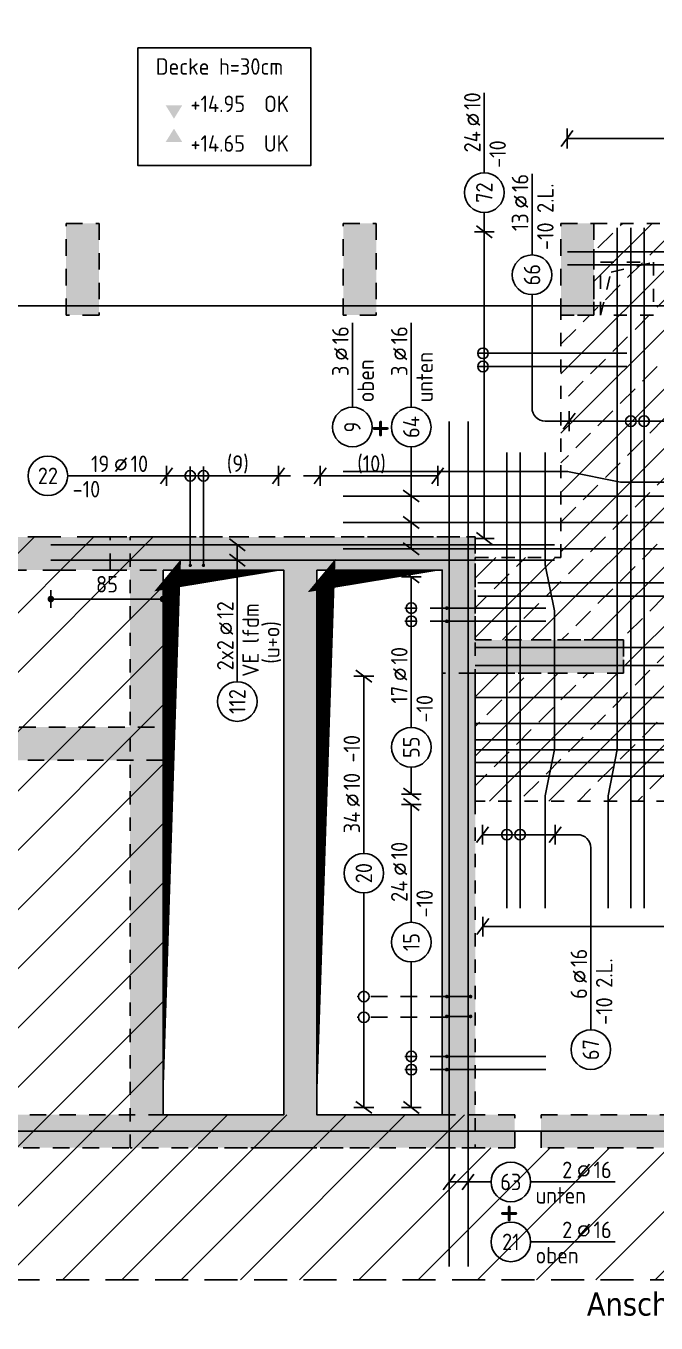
# Model space of a CAD drawing. Extents: x -177 to 93, y -12 to 49.
# Drawn here: x 16.83 to 21.6, y 22 to 31.82 of the extents above; entities that cross this region are included whole.
import ezdxf
from ezdxf.enums import TextEntityAlignment as Align

# ---------------------------------------------------------------- set-up
doc = ezdxf.new("R2010")
doc.units = 0
doc.header["$LTSCALE"] = 0.5
for name, pattern in [('AUSGEZOGEN', [1000.01, 1000, 0.01]), ('DASHED', [0.75, 0.5, -0.25]), ('DOT', [0.175, 0.05, -0.125]), ('HIDDEN2', [0.187, 0.125, -0.062]), ('PUNKT', [0.175, 0.05, -0.125]), ('STRICHLINIE', [0.75, 0.5, -0.25]), ('VERDECKT', [0.375, 0.25, -0.125])]:
    doc.linetypes.add(name, pattern=pattern)
for name, color, linetype in [('ACHSEN', 7, 'Continuous'), ('BETON', 7, 'Continuous'), ('DD', 7, 'Continuous'), ('DG', 7, 'Continuous'), ('grau_dunkel', 7, 'Continuous'), ('grau_hell', 7, 'Continuous'), ('grau_mittel', 7, 'Continuous'), ('HILFE', 7, 'Continuous'), ('koten', 7, 'Continuous'), ('MASSE', 7, 'Continuous'), ('OBJEKT', 7, 'Continuous'), ('RND', 7, 'Continuous'), ('SCHRAFF', 7, 'Continuous'), ('TEXT', 7, 'Continuous'), ('VERDECKT', 7, 'Continuous'), ('VERDECKT2', 7, 'Continuous')]:
    doc.layers.add(name, color=color, linetype=linetype)
doc.layers.add('NOPLOT', color=7, linetype='Continuous', plot=False)
doc.styles.add('helv', font='tahoma.ttf')
doc.styles.add('txt', font='isocp.shx')
doc.dimstyles.new('DOT_I', dxfattribs={"dimscale": 0.5, "dimtxt": 0.25, "dimasz": 0.25, "dimexe": 0.1, "dimexo": 0.3, "dimgap": 0.1, "dimtad": 1, "dimdec": 3, "dimzin": 3, "dimtxsty": 'txt', "dimblk": 'DOT', "dimblk1": 'DOT', "dimblk2": 'DOT', "dimsah": 1, "dimcen": 0.1, "dimse1": 1, "dimse2": 1, "dimazin": 0, "dimtfac": 1, "dimtdec": 4, "dimtix": 1, "dimtmove": 2, "dimatfit": 3, "dimfxl": 0, "dimtvp": 1, "dimtolj": 1, "dimtzin": 0, "dimarcsym": 0})

# ---------------------------------------------------------------- blocks, each defined once
blk = doc.blocks.new('okrd_o')
at = {"layer": 'koten', "color": 7, "linetype": 'Continuous'}
blk.add_solid([(-0.125, 0.202), (0.125, 0.202), (0, 0)], dxfattribs=at)
at = {"layer": 'koten', "style": 'txt'}
blk.add_attdef('OKRD', (0.25, 0.1), '', height=0.25, dxfattribs=at)
blk = doc.blocks.new('okrd_u')
at = {"layer": 'koten', "color": 7, "linetype": 'Continuous'}
blk.add_solid([(-0.125, -0.202), (0.125, -0.202), (0, 0)], dxfattribs=at)
at = {"layer": 'koten', "style": 'txt'}
blk.add_attdef('OKRD', (0.25, -0.35), '', height=0.25, dxfattribs=at)
blk = doc.blocks.new('RND_LEI')
at = {"layer": 'RND', "color": 7, "linetype": 'Continuous'}
blk.add_line((1.022, 0.066), (1.19, 0.27), dxfattribs=at)
for centre, radius in [((0, 0), 0.3), ((1.106, 0.168), 0.075)]:
    blk.add_circle(centre, radius, dxfattribs=at)
at = {"layer": 'RND', "color": 7, "linetype": 'Continuous', "style": 'txt'}
blk.add_attdef('ANZ', text='', height=0.25, dxfattribs=at).set_placement((0.931, 0.057), align=Align.RIGHT)
for tag, p in [('DUM', (1.253, 0.057)), ('ABSTD', (1.674, 0.057)), ('POSTXT', (0.374, -0.327))]:
    blk.add_attdef(tag, p, '', height=0.25, dxfattribs=at)
blk.add_attdef('POSL', text='', height=0.25, dxfattribs=at).set_placement((0, 0), align=Align.MIDDLE)
blk = doc.blocks.new('lei_gre')
at = {"layer": 'RND', "color": 7, "linetype": 'Continuous'}
for p, q in [((-0.09, -0.12), (0.09, 0.12)), ((0, 0.15), (0, -0.15))]:
    blk.add_line(p, q, dxfattribs=at)
blk = doc.blocks.new('DOT')
at = {"layer": 'MASSE', "color": 7, "linetype": 'Continuous'}
for p, q in [((0, 0), (-1, 0)), ((0, 0.54), (0, -0.54))]:
    blk.add_line(p, q, dxfattribs=at)
at = {"layer": 'MASSE', "color": 7, "linetype": 'Continuous', "const_width": 0.2}
blk.add_lwpolyline([(-0.1, 0, 1), (0.1, 0, 1)], format="xyb", close=True, dxfattribs=at)
blk = doc.blocks.new('*D63')
at = {"layer": 'Defpoints', "color": 0, "linetype": 'AUSGEZOGEN', "transparency": 16777216}
for p in [(17.0145, 27.4812), (17.0145, 27.4812), (17.8645, 27.4812)]:
    blk.add_point(p, dxfattribs=at)
at = {"layer": 'MASSE', "color": 0, "linetype": 'AUSGEZOGEN', "lineweight": -2, "transparency": 16777216}
blk.add_line((17.7395, 27.4812), (17.1395, 27.4812), dxfattribs=at)
at = {"layer": 'MASSE', "color": 0, "linetype": 'AUSGEZOGEN', "lineweight": -2, "transparency": 16777216, "xscale": 0.125, "yscale": 0.125, "zscale": 0.125, "rotation": 180}
blk.add_blockref('DOT', (17.0145, 27.4812), dxfattribs=at)
at = {"layer": 'MASSE', "color": 0, "linetype": 'AUSGEZOGEN', "lineweight": -2, "transparency": 16777216, "xscale": 0.125, "yscale": 0.125, "zscale": 0.125}
blk.add_blockref('DOT', (17.8645, 27.4812), dxfattribs=at)
at = {"layer": 'MASSE', "color": 0, "linetype": 'AUSGEZOGEN', "transparency": 16777216, "insert": (17.4395, 27.5937), "char_height": 0.125, "attachment_point": 5, "style": 'txt'}
blk.add_mtext('\\A1;85', dxfattribs=at)

msp = doc.modelspace()

# ---------------------------------------------------------------- hatches: boundary and pattern name
at = {"layer": 'DG', "linetype": 'AUSGEZOGEN'}
h = msp.add_hatch(dxfattribs=at)
h.set_pattern_fill('DOTS', scale=0.8, double=1)
h.set_pattern_definition([(0, (-74.13047, 77.732794), (0.025, 0.05), [0, -0.05])])
h.paths.add_polyline_path([(17.6145, 27.9513), (17.6145, 23.3263), (20.2295, 23.3263), (20.2295, 27.9513)])
h.paths.add_polyline_path([(18.7795, 27.7013), (17.8645, 27.7013), (17.8645, 23.5763), (18.7795, 23.5763)], flags=16)
h.paths.add_polyline_path([(19.9795, 27.7013), (19.0295, 27.7013), (19.0295, 23.5763), (19.9795, 23.5763)], flags=16)
at = {"layer": 'grau_hell', "linetype": 'AUSGEZOGEN'}
h = msp.add_hatch(dxfattribs=at)
h.set_pattern_fill('ANSI31', color=9, scale=0.1, style=0, double=1)
h.set_pattern_definition([(45, (-9e-14, 40.2461), (-0.2245064, 0.2245064), [])])
h.paths.add_polyline_path([(31.3545, 23.3263), (20.2295, 23.3263), (20.2295, 23.5763), (17.8645, 23.5763), (17.8645, 27.9513), (10.9295, 27.9513), (10.9295, 29.5763), (9.4645, 29.5763), (9.4645, 29.5763), (8.5795, 29.5763), (8.5795, 29.5763), (8.1795, 29.5763), (8.1795, 31.3613), (6.7295, 31.3613), (6.7295, 31.1563), (4.5295, 31.1563), (4.5295, 30.7513), (4.4795, 30.7513), (4.4795, 26.0213), (4.0245, 26.0213), (4.0245, 23.3713), (4.4795, 23.3713), (4.4795, 22.3263), (43.4545, 22.3263), (43.4545, 37.8263), (37.1794, 37.8263), (37.1795, 25.8013), (36.9295, 25.8012), (36.9294, 23.5763), (34.2295, 23.5763), (34.2295, 23.3263)])
at = {"layer": 'grau_mittel'}
h = msp.add_hatch(color=61, dxfattribs=at)
h.paths.add_polyline_path([(43.4545, 37.8263), (36.9295, 37.8263), (36.9295, 29.5763), (37.9945, 29.5763), (37.9945, 29.8263), (37.1795, 29.8263), (37.1795, 37.5263), (39.4295, 37.5263), (39.4295, 29.8263), (39.2795, 29.8263), (39.2795, 29.5763), (39.6795, 29.5763), (39.6795, 37.5263), (43.1545, 37.5263), (43.1545, 32.5113), (43.4545, 32.5113)])
h.paths.add_polyline_path([(43.4545, 32.5113), (43.1545, 32.5113), (43.1545, 30.6413), (43.4545, 30.6413)], flags=17)
h.paths.add_polyline_path([(43.4545, 30.6413), (43.1545, 30.6413), (43.1545, 29.5763), (43.4545, 29.5763)])
h.paths.add_polyline_path([(43.1545, 29.5763), (43.1545, 29.8263), (39.6795, 29.8263), (39.6795, 29.5763)])
h.paths.add_polyline_path([(39.2795, 29.5763), (39.2795, 29.8263), (38.3945, 29.8263), (38.3945, 29.5763)], flags=17)
h.paths.add_polyline_path([(38.3945, 29.8263), (38.1945, 29.8263), (38.1945, 29.5763), (38.3945, 29.5763)], flags=17)
h.paths.add_polyline_path([(43.4545, 29.5763), (43.1545, 29.5763), (43.1545, 23.6013), (43.4545, 23.6013)])
h.paths.add_polyline_path([(43.1545, 23.3013), (43.4545, 23.3013), (43.4545, 23.6013), (43.1545, 23.6013)])
h.paths.add_polyline_path([(4.7545, 25.7212), (4.6895, 25.7212), (4.4045, 25.7212), (4.4045, 23.6712), (4.6895, 23.6712), (4.7545, 23.6712)])
h.paths.add_polyline_path([(4.6895, 37.5263), (8.1795, 37.5263), (8.1795, 29.5763), (8.5795, 29.5763), (8.5795, 29.8263), (8.4295, 29.8263), (8.4295, 37.5263), (10.6795, 37.5263), (10.6795, 29.8263), (9.9145, 29.8263), (9.9145, 29.5763), (10.9295, 29.5763), (10.9295, 37.8263), (4.5295, 37.8263), (4.5295, 30.7513), (4.4795, 30.7513), (4.4795, 26.0212), (4.0245, 26.0212), (4.0245, 25.7212), (4.6895, 25.7212)])
h.paths.add_polyline_path([(4.7545, 29.8263), (4.7545, 29.5763), (8.1795, 29.5763), (8.1795, 29.8263)], flags=17)
h.paths.add_polyline_path([(8.5795, 29.8263), (8.5795, 29.5763), (9.4645, 29.5763), (9.4645, 29.8263)], flags=17)
h.paths.add_polyline_path([(9.4645, 29.8263), (9.4645, 29.5763), (9.7145, 29.5763), (9.7145, 29.8263)], flags=17)
h.paths.add_polyline_path([(10.9295, 29.5763), (10.6795, 29.5763), (10.6795, 27.9513), (10.9295, 27.9513)], flags=17)
h.paths.add_polyline_path([(8.1795, 27.9513), (8.1795, 23.3263), (8.5795, 23.3263), (8.5795, 23.5763), (8.4295, 23.5763), (8.4295, 27.7013), (14.5145, 27.7013), (14.5145, 27.3463), (14.7645, 27.3463), (14.7645, 27.7013), (15.8245, 27.7013), (15.8245, 27.9513)])
h.paths.add_polyline_path([(9.5895, 23.3263), (9.5895, 23.5763), (8.5795, 23.5763), (8.5795, 23.3263)], flags=17)
h.paths.add_polyline_path([(9.5895, 23.3263), (9.7895, 23.3263), (9.7895, 23.5763), (9.5895, 23.5763)])
h.paths.add_polyline_path([(9.9895, 23.5763), (9.9895, 23.3263), (12.9045, 23.3263), (12.9045, 23.5763)], flags=16)
h.paths.add_polyline_path([(13.1045, 23.5763), (13.1045, 23.3263), (13.3545, 23.3263), (13.3545, 23.5763)], flags=16)
h.paths.add_polyline_path([(13.3545, 23.5763), (13.3545, 23.3263), (14.3645, 23.3263), (14.3645, 23.5763)], flags=16)
h.paths.add_polyline_path([(14.5145, 23.5763), (14.3645, 23.5763), (14.3645, 23.3263), (14.9145, 23.3263), (14.9145, 23.5763), (14.7645, 23.5763), (14.7645, 26.2613), (16.1245, 26.2613), (16.1245, 26.5113), (14.7645, 26.5113), (14.7645, 27.1963), (14.5145, 27.1963)])
h.paths.add_polyline_path([(14.9145, 23.5763), (14.9145, 23.3263), (15.9245, 23.3263), (15.9245, 23.5763)], flags=16)
h.paths.add_polyline_path([(15.9245, 23.3263), (16.1745, 23.3263), (16.1745, 23.5763), (15.9245, 23.5763)])
h.paths.add_polyline_path([(16.5795, 27.7013), (16.5795, 27.9513), (16.2245, 27.9513), (16.2245, 27.7013)])
h.paths.add_polyline_path([(17.4645, 27.7013), (17.4645, 27.9513), (16.5795, 27.9513), (16.5795, 27.7013)])
h.paths.add_polyline_path([(18.7795, 27.7013), (18.7795, 23.5763), (16.3745, 23.5763), (16.3745, 23.3263), (20.5295, 23.3263), (20.5295, 23.5763), (19.0295, 23.5763), (19.0295, 27.7013), (19.9795, 27.7013), (19.9795, 26.9213), (21.3545, 26.9213), (21.3545, 27.1713), (20.2295, 27.1713), (20.2295, 27.9513), (17.4645, 27.9513), (17.4645, 27.7013)])
h.paths.add_polyline_path([(16.3245, 26.5113), (16.3245, 26.2613), (17.8645, 26.2613), (17.8645, 26.5113)])
h.paths.add_polyline_path([(20.7295, 23.5763), (20.7295, 23.3263), (29.9045, 23.3263), (29.9045, 23.5763)])
h.paths.add_polyline_path([(25.1045, 26.9213), (25.1045, 27.1713), (22.7545, 27.1713), (22.7545, 26.9213)])
h.paths.add_polyline_path([(28.6545, 26.9213), (28.6545, 27.1713), (26.5045, 27.1713), (26.5045, 26.9213)])
h.paths.add_polyline_path([(30.0545, 27.1713), (30.0545, 26.9213), (31.3545, 26.9213), (31.3545, 27.7013), (32.7345, 27.7013), (32.7345, 27.9513), (31.1045, 27.9513), (31.1045, 27.1713)])
h.paths.add_polyline_path([(31.3545, 25.3513), (31.1045, 25.3513), (31.1045, 23.5763), (30.1045, 23.5763), (30.1045, 23.3263), (31.5045, 23.3263), (31.5045, 23.5763), (31.3545, 23.5763)])
h.paths.add_polyline_path([(32.3895, 23.3263), (32.3895, 23.5763), (31.5045, 23.5763), (31.5045, 23.3263)])
h.paths.add_polyline_path([(32.3895, 23.5763), (32.3895, 23.3263), (33.0945, 23.3263), (33.0945, 23.5763)], flags=17)
h.paths.add_polyline_path([(33.6945, 23.5763), (33.6945, 23.3263), (37.1795, 23.3263), (37.1795, 24.0363), (36.9295, 24.0363), (36.9295, 23.5763), (34.2295, 23.5763), (34.2295, 25.5513), (36.9295, 25.5513), (36.9295, 25.0863), (37.1795, 25.0863), (37.1795, 25.3363), (37.0995, 25.3363), (37.0995, 25.4863), (37.1795, 25.4863), (37.1795, 25.951), (36.9295, 25.951), (36.9295, 25.8013), (32.3895, 25.8013), (32.3895, 25.5513), (33.9795, 25.5513), (33.9795, 23.5763)])
h.paths.add_polyline_path([(36.9295, 25.0863), (36.9295, 24.0363), (37.1795, 24.0363), (37.1795, 25.0863)], flags=17)
h.paths.add_polyline_path([(36.9295, 25.951), (37.1795, 25.951), (37.1795, 26.836), (36.9295, 26.836)])
h.paths.add_polyline_path([(37.1795, 27.1013), (36.9295, 27.1013), (36.9295, 26.836), (37.1795, 26.836)])
h.paths.add_polyline_path([(36.6295, 27.9513), (36.6295, 27.7013), (37.1795, 27.7013), (37.1795, 27.9513)])
h.paths.add_polyline_path([(36.0294, 27.7013), (36.0294, 27.9513), (33.3345, 27.9513), (33.3345, 27.7013)])
h.paths.add_polyline_path([(32.3895, 25.5513), (32.3895, 25.8013), (31.5045, 25.8013), (31.5045, 25.5513)])
h.paths.add_polyline_path([(31.5045, 25.5513), (31.5045, 25.8013), (31.3545, 25.8013), (31.3545, 26.7213), (31.1045, 26.7213), (31.1045, 25.5513)])
h.paths.add_polyline_path([(37.1795, 29.5763), (36.9295, 29.5763), (36.9295, 28.5013), (37.1795, 28.5013)])
h.paths.add_polyline_path([(34.2295, 29.6313), (34.4795, 29.6313), (34.4795, 30.3263), (34.2295, 30.3263)])
h.paths.add_polyline_path([(32.3795, 30.3263), (32.1295, 30.3263), (32.1295, 29.6313), (32.3795, 29.6313)])
h.paths.add_polyline_path([(30.4795, 30.2263), (30.4795, 29.6313), (30.7295, 29.6313), (30.7295, 30.4763), (29.7045, 30.4763), (29.7045, 32.1213), (29.4045, 32.1213), (29.4045, 30.4763), (28.3795, 30.4763), (28.3795, 29.6313), (28.6295, 29.6313), (28.6295, 30.2263)])
h.paths.add_polyline_path([(29.4045, 32.3213), (29.7045, 32.3213), (29.7045, 35.4713), (29.4045, 35.4713)])
h.paths.add_polyline_path([(29.7045, 36.3663), (29.4045, 36.3663), (29.4045, 35.6713), (29.7045, 35.6713)])
h.paths.add_polyline_path([(29.7045, 36.3663), (29.7045, 36.3763), (29.4045, 36.3763), (29.4045, 36.3663)])
h.paths.add_polyline_path([(29.7045, 37.1763), (29.7045, 37.3763), (29.4045, 37.3763), (29.4045, 37.1763)])
h.paths.add_polyline_path([(29.4045, 37.3763), (29.7045, 37.3763), (29.7045, 37.8263), (29.4045, 37.8263)])
h.paths.add_polyline_path([(29.7045, 37.8263), (29.7045, 37.5263), (36.9295, 37.5263), (36.9295, 37.8263)])
h.paths.add_polyline_path([(22.2045, 37.8263), (22.2045, 37.5263), (29.4045, 37.5263), (29.4045, 37.8263)])
h.paths.add_polyline_path([(21.9045, 37.8263), (21.9045, 37.5263), (22.2045, 37.5263), (22.2045, 37.8263)])
h.paths.add_polyline_path([(14.7045, 37.8263), (14.7045, 37.5263), (21.9045, 37.5263), (21.9045, 37.8263)])
h.paths.add_polyline_path([(14.7045, 37.8263), (14.4045, 37.8263), (14.4045, 37.5263), (14.7045, 37.5263)])
h.paths.add_polyline_path([(10.9295, 37.8263), (10.9295, 37.5263), (14.4045, 37.5263), (14.4045, 37.8263)])
h.paths.add_polyline_path([(13.6295, 30.3263), (13.3795, 30.3263), (13.3795, 29.6313), (13.6295, 29.6313)])
h.paths.add_polyline_path([(15.7295, 30.3263), (15.4795, 30.3263), (15.4795, 29.6313), (15.7295, 29.6313)])
h.paths.add_polyline_path([(17.3795, 30.3263), (17.1295, 30.3263), (17.1295, 29.6313), (17.3795, 29.6313)])
h.paths.add_polyline_path([(19.4795, 30.3263), (19.2295, 30.3263), (19.2295, 29.6313), (19.4795, 29.6313)])
h.paths.add_polyline_path([(20.8795, 29.6313), (21.1295, 29.6313), (21.1295, 30.3263), (20.8795, 30.3263)])
h.paths.add_polyline_path([(22.9795, 29.6313), (23.2295, 29.6313), (23.2295, 30.3263), (22.9795, 30.3263)])
h.paths.add_polyline_path([(24.8795, 30.3263), (24.6295, 30.3263), (24.6295, 29.6313), (24.8795, 29.6313)])
h.paths.add_polyline_path([(26.7295, 29.6313), (26.9795, 29.6313), (26.9795, 30.3263), (26.7295, 30.3263)])
h.paths.add_polyline_path([(43.1545, 22.3263), (43.4545, 22.3263), (43.4545, 23.3013), (43.1545, 23.3013)])
h.paths.add_polyline_path([(4.4795, 22.3263), (4.6895, 22.3263), (4.6895, 23.6712), (4.0245, 23.6712), (4.0245, 23.3712), (4.4795, 23.3712)])
at = {"layer": 'SCHRAFF', "linetype": 'DOT', "transparency": 33554687}
h = msp.add_hatch(dxfattribs=at)
h.set_pattern_fill('ANSI33', color=21, scale=0.05, double=1)
h.set_pattern_definition([(45, (0, -37.49195), (-0.2245064, 0.2245064), []), (45, (0.2245, -37.49195), (-0.2245064, 0.2245064), [0.15875, -0.079375])])
h.paths.add_polyline_path([(25.1045, 27.1713), (25.1045, 26.9213), (22.7545, 26.9213), (22.7545, 27.1713)], flags=16)
h.paths.add_polyline_path([(26.5045, 27.1713), (28.6545, 27.1713), (28.6545, 26.9213), (26.5045, 26.9213)], flags=16)
h.paths.add_polyline_path([(22.1945, 29.0213), (22.1945, 29.4713), (22.9945, 29.4713), (22.9945, 29.0213)])
h.paths.add_polyline_path([(25.9445, 29.0213), (25.9445, 29.4713), (26.7445, 29.4713), (26.7445, 29.0213)])
h.paths.add_polyline_path([(29.6895, 29.0213), (29.6895, 29.4713), (30.4895, 29.4713), (30.4895, 29.0213)])
h.paths.add_polyline_path([(32.3795, 29.4713), (33.1795, 29.4713), (33.1795, 29.0213), (32.3795, 29.0213)])
h.paths.add_polyline_path([(33.4445, 29.0213), (33.4445, 29.4713), (34.2445, 29.4713), (34.2445, 29.0213)])
h.paths.add_polyline_path([(23.0295, 27.1963), (23.0295, 27.7963), (24.8095, 27.7963), (24.8095, 27.1963)])
h.paths.add_polyline_path([(24.8795, 29.0213), (24.8795, 29.4713), (25.6795, 29.4713), (25.6795, 29.0213)])
h.paths.add_polyline_path([(27.1295, 27.1963), (27.1295, 27.7963), (28.0295, 27.7963), (28.0295, 27.1963)])
h.paths.add_polyline_path([(28.6295, 29.0213), (28.6295, 29.4713), (29.4295, 29.4713), (29.4295, 29.0213)])
h.paths.add_polyline_path([(30.5795, 27.1963), (30.5795, 27.6963), (31.0795, 27.6963), (31.0795, 27.1963)])
h.paths.add_polyline_path([(36.1295, 29.4713), (36.9295, 29.4713), (36.9295, 30.3263), (34.4795, 30.3263), (34.4795, 29.6313), (34.2295, 29.6313), (34.2295, 30.3263), (32.3795, 30.3263), (32.3795, 29.6313), (32.1295, 29.6313), (32.1295, 30.3263), (30.7295, 30.3263), (30.7295, 29.6313), (30.4795, 29.6313), (30.4795, 30.2263), (28.6295, 30.2263), (28.6295, 29.6313), (28.3795, 29.6313), (28.3795, 30.3263), (26.9795, 30.3263), (26.9795, 29.6313), (26.7295, 29.6313), (26.7295, 30.3263), (24.8795, 30.3263), (24.8795, 29.6313), (24.6295, 29.6313), (24.6295, 30.3263), (23.2295, 30.3263), (23.2295, 29.6313), (22.9795, 29.6313), (22.9795, 30.3263), (21.1295, 30.3263), (21.1295, 29.6313), (20.8795, 29.6313), (20.8795, 27.7963), (20.2295, 27.7963), (20.2295, 27.1713), (21.3545, 27.1713), (21.3545, 26.9213), (20.2295, 26.9213), (20.2295, 25.9513), (31.1045, 25.9513), (31.1045, 26.9213), (30.0545, 26.9213), (30.0545, 27.1713), (31.1045, 27.1713), (31.1045, 27.9513), (36.9295, 27.9513), (36.9295, 29.0213), (36.1295, 29.0213)])

# ---------------------------------------------------------------- linework, layer by layer
at = {"layer": 'ACHSEN', "color": 140, "linetype": 'AUSGEZOGEN'}
for p, q in [((43.4545, 29.7013), (2.2545, 29.7013)), ((43.4545, 23.4513), (2.2545, 23.4513))]:
    msp.add_line(p, q, dxfattribs=at)
at = {"layer": 'BETON', "color": 6, "linetype": 'AUSGEZOGEN'}
for points in [[(17.8645, 27.7013), (18.7795, 27.7013), (18.7795, 23.5763), (17.8645, 23.5763)], [(19.0295, 27.7013), (19.9795, 27.7013), (19.9795, 23.5763), (19.0295, 23.5763)]]:
    msp.add_lwpolyline(points, close=True, dxfattribs=at)
at = {"layer": 'DD', "color": 7, "linetype": 'HIDDEN2'}
for p, q in [((21.2596, 29.9578), (21.5795, 30.0313)), ((21.1795, 29.6313), (21.2596, 29.9578))]:
    msp.add_line(p, q, dxfattribs=at)
msp.add_lwpolyline([(21.1795, 30.0313), (21.5795, 30.0313), (21.5795, 29.6313), (21.1795, 29.6313)], close=True, dxfattribs=at)
at = {"layer": 'DG', "color": 7, "linetype": 'PUNKT', "lineweight": -2}
for p, q in [((17.6145, 27.9513), (20.2295, 27.9513)), ((17.6145, 23.3263), (17.6145, 27.9513)), ((18.7795, 27.9513), (19.0295, 27.9513)), ((20.2295, 27.9513), (20.2295, 23.3263)), ((17.8645, 27.7013), (18.7795, 27.7013)), ((17.8645, 23.5763), (17.8645, 27.7013)), ((18.7795, 27.7013), (18.7795, 23.5763)), ((19.0295, 27.7013), (19.9795, 27.7013)), ((19.0295, 23.5763), (19.0295, 27.7013)), ((19.9795, 27.7013), (19.9795, 23.5763)), ((18.7795, 23.5763), (17.8645, 23.5763)), ((19.9795, 23.5763), (19.0295, 23.5763)), ((20.2295, 23.3263), (17.6145, 23.3263)), ((19.0295, 23.3263), (18.7795, 23.3263))]:
    msp.add_line(p, q, dxfattribs=at)
at = {"layer": 'grau_dunkel', "color": 21}
for points in [[(17.8645, 23.5763, 0, 0.1335, 0), (17.9312, 27.7002, 0, 0, 0), (17.8705, 27.6269, 0.1492, 0, 0), (18.7795, 27.7013, 0, 0, 0)], [(19.0295, 23.5763, 0, 0.1388, 0), (19.0989, 27.7001, 0, 0, 0), (19.0358, 27.6241, 0.1549, 0, 0), (19.9795, 27.7013, 0, 0, 0)]]:
    msp.add_lwpolyline(points, format="xyseb", dxfattribs=at)
at = {"layer": 'HILFE', "color": 102, "linetype": 'DASHED'}
msp.add_line((43.5545, 22.3263), (2.7545, 22.3263), dxfattribs=at)
at = {"layer": 'HILFE', "color": 21, "linetype": 'DOT'}
for points in [[(21.3545, 27.1713), (20.2295, 27.1713), (20.2295, 27.7963), (20.8795, 27.7963), (20.8795, 29.6313), (21.1295, 29.6313), (21.1295, 30.3263), (22.9795, 30.3263), (22.9795, 29.6313), (23.2295, 29.6313), (23.2295, 30.3263), (24.6295, 30.3263), (24.6295, 29.6313), (24.8795, 29.6313), (24.8795, 30.3263), (26.7295, 30.3263), (26.7295, 29.6313), (26.9795, 29.6313), (26.9795, 30.3263), (28.3795, 30.3263)], [(31.1045, 25.9513), (20.2295, 25.9513), (20.2295, 26.9213), (21.3545, 26.9213), (21.3545, 27.1713)]]:
    msp.add_lwpolyline(points, dxfattribs=at)
at = {"layer": 'NOPLOT', "color": 191, "linetype": 'Continuous'}
for points in [[(21.2364, 25.1413), (21.2364, 25.9913), (21.3064, 26.3413), (21.3064, 30.2913)], [(20.7609, 25.1413), (20.7609, 25.9913), (20.8309, 26.3413), (20.8309, 27.3913), (20.7609, 27.7413), (20.7609, 28.5913)], [(32.2295, 28.3676), (21.3295, 28.3676), (20.9295, 28.4476), (19.2295, 28.4476)], [(20.2295, 26.4152), (30.9795, 26.4152), (31.3295, 26.4852), (32.2295, 26.4852)]]:
    msp.add_lwpolyline(points, dxfattribs=at)
at = {"layer": 'OBJEKT', "color": 1, "linetype": 'AUSGEZOGEN'}
msp.add_lwpolyline([(17.6731, 31.6548), (18.9849, 31.6548), (18.9849, 30.7657), (17.6731, 30.7657)], close=True, dxfattribs=at)
at = {"layer": 'RND', "color": 7, "linetype": 'AUSGEZOGEN'}
for p, q in [((20.2989, 30.709), (20.2989, 31.3139)), ((20.9257, 30.969), (23.257, 30.969)), ((20.6603, 30.0871), (20.6603, 30.7009)), ((20.2989, 30.2616), (20.2989, 30.409)), ((20.2989, 27.9402), (20.2989, 30.2616)), ((20.6603, 29.7871), (20.6603, 28.9286)), ((19.2991, 28.9338), (19.2991, 29.5738)), ((19.7451, 28.9338), (19.7451, 29.5738)), ((20.941, 28.8286), (20.7603, 28.8286)), ((22.1359, 28.8286), (20.941, 28.8286)), ((17.8909, 28.4145), (17.1421, 28.4145)), ((17.1421, 28.4145), (17.7892, 28.4145)), ((18.7394, 28.4145), (17.8909, 28.4145)), ((19.9456, 28.4145), (19.055, 28.4145)), ((19.7457, 26.5089), (19.7457, 27.6485)), ((18.427, 26.8552), (18.427, 27.5152)), ((19.3858, 26.8978), (19.3858, 25.5557)), ((19.7457, 26.0049), (19.7457, 26.2089)), ((19.7457, 25.9251), (19.7457, 25.0334)), ((20.2854, 25.6971), (20.8359, 25.6971)), ((20.8359, 25.6971), (21.006, 25.6971)), ((21.106, 24.2193), (21.106, 25.5971)), ((19.3858, 25.2557), (19.3858, 23.6323)), ((20.2872, 25.0011), (22.9482, 25.0011)), ((19.7457, 24.7334), (19.7457, 23.6315)), ((20.6498, 23.0674), (21.2898, 23.0674)), ((20.6498, 22.6133), (21.2898, 22.6133))]:
    msp.add_line(p, q, dxfattribs=at)
at = {"layer": 'RND', "color": 102, "linetype": 'VERDECKT'}
for p, q in [((20.3795, 29.3422), (20.2387, 29.3422)), ((20.3795, 29.2422), (20.2387, 29.2422)), ((20.0145, 27.4128), (19.6957, 27.4128)), ((20.0145, 27.3128), (19.6957, 27.3128)), ((20.0146, 24.471), (19.3358, 24.471)), ((20.0146, 24.314), (19.3358, 24.314)), ((20.0145, 24.0179), (19.6957, 24.0179)), ((20.0145, 23.9179), (19.6957, 23.9179))]:
    msp.add_line(p, q, dxfattribs=at)
at = {"layer": 'RND', "color": 102, "linetype": 'AUSGEZOGEN'}
for p, q in [((19.7451, 28.6338), (19.7451, 27.8613)), ((18.427, 27.5152), (18.427, 27.8919)), ((20.3498, 23.0674), (20.0323, 23.0674))]:
    msp.add_line(p, q, dxfattribs=at)
at = {"layer": 'RND', "color": 7, "linetype": 'VERDECKT'}
msp.add_line((19.055, 28.4145), (18.7394, 28.4145), dxfattribs=at)
at = {"layer": 'RND', "color": 1, "linetype": 'AUSGEZOGEN'}
for points in [[(21.4092, 25.1413), (21.4092, 30.2913)], [(21.5092, 25.1413), (21.5092, 30.2913)], [(20.9295, 30.1112), (31.9795, 30.1112)], [(20.9295, 30.0112), (31.9795, 30.0112)], [(20.3795, 29.3422), (21.3795, 29.3422)], [(20.3795, 29.2422), (21.3795, 29.2422)], [(20.0323, 28.8263), (20.0323, 22.4263)], [(20.1756, 28.8263), (20.1756, 22.4263)], [(20.4698, 28.5913), (20.4698, 25.1413)], [(20.5698, 28.5913), (20.5698, 25.1413)], [(18.0707, 27.7363), (18.0707, 28.4863)], [(18.1707, 27.7363), (18.1707, 28.4863)], [(19.2295, 28.2613), (32.2295, 28.2613)], [(19.2295, 28.0613), (32.2295, 28.0613)], [(17.0145, 27.8919), (20.8295, 27.8919)], [(19.2295, 27.8613), (32.2295, 27.8613)], [(17.0145, 27.7752), (20.8295, 27.7752)], [(22.9995, 27.6033), (20.2495, 27.6033)], [(22.9995, 27.5033), (20.2495, 27.5033)], [(20.0145, 27.4128), (20.7645, 27.4128)], [(20.0145, 27.3128), (20.7645, 27.3128)], [(32.2295, 27.1141), (20.2295, 27.1141)], [(32.2295, 26.9793), (20.2295, 26.9793)], [(32.2295, 26.7351), (20.2295, 26.7351)], [(32.2295, 26.5396), (20.2295, 26.5396)], [(32.2295, 26.3396), (20.2295, 26.3396)], [(20.2295, 26.2445), (31.2795, 26.2445)], [(32.2295, 26.1396), (20.2295, 26.1396)], [(20.1945, 24.471), (20.0146, 24.471)], [(20.1945, 24.321), (20.0146, 24.321)], [(20.0145, 24.0179), (20.7645, 24.0179)], [(20.0145, 23.9179), (20.7645, 23.9179)]]:
    msp.add_lwpolyline(points, dxfattribs=at)
at = {"layer": 'RND', "color": 7, "linetype": 'AUSGEZOGEN'}
for points, const_width in [([(18.0769, 27.7363, -1), (18.0644, 27.7363, -1)], 0.0125), ([(18.1769, 27.7363, -1), (18.1644, 27.7363, -1)], 0.0125), ([(20.0145, 27.4058, 1), (20.0145, 27.4198, 1)], 0.014), ([(20.0145, 27.3058, 1), (20.0145, 27.3198, 1)], 0.014), ([(20.0146, 24.464, -1), (20.0146, 24.478, -1)], 0.014), ([(20.1945, 24.464, -1), (20.1945, 24.478, -1)], 0.014), ([(20.0146, 24.314, -1), (20.0146, 24.328, -1)], 0.014), ([(20.1945, 24.314, -1), (20.1945, 24.328, -1)], 0.014), ([(20.0145, 24.0109, 1), (20.0145, 24.0249, 1)], 0.014), ([(20.0145, 23.9109, 1), (20.0145, 23.9249, 1)], 0.014)]:
    msp.add_lwpolyline(points, format="xyb", close=True, dxfattribs=dict(at, const_width=const_width))
for centre in [(20.2887, 29.3422), (20.2887, 29.2422), (21.4092, 28.8286), (21.5092, 28.8286), (18.0707, 28.4145), (18.1707, 28.4145), (19.7457, 27.4128), (19.7457, 27.3128), (20.4698, 25.6971), (20.5698, 25.6971), (19.3858, 24.471), (19.3858, 24.314), (19.7457, 24.0179), (19.7457, 23.9179)]:
    msp.add_circle(centre, 0.04, dxfattribs=at)
for centre, start, end in [((20.7603, 28.9286), 180, 270), ((21.006, 25.5971), 0, 90)]:
    msp.add_arc(centre, 0.1, start, end, dxfattribs=at)
at = {"layer": 'VERDECKT', "color": 7, "linetype": 'VERDECKT', "lineweight": -2}
for p, q in [((17.4645, 27.7013), (17.4645, 27.9513)), ((17.4645, 27.9513), (20.2295, 27.9513)), ((20.2295, 27.9513), (20.2295, 27.1713)), ((17.4645, 27.7013), (18.7795, 27.7013)), ((18.7795, 27.7013), (18.7795, 23.5763)), ((19.0295, 27.7013), (19.9795, 27.7013)), ((19.0295, 23.5763), (19.0295, 27.7013)), ((19.9795, 27.7013), (19.9795, 26.9213)), ((20.2295, 27.1713), (21.3545, 27.1713)), ((21.3545, 27.1713), (21.3545, 26.9213)), ((21.3545, 26.9213), (19.9795, 26.9213)), ((16.3245, 26.5113), (17.8645, 26.5113)), ((17.8645, 26.2613), (17.8645, 26.5113)), ((17.8645, 26.2613), (16.3245, 26.2613)), ((18.7795, 23.5763), (16.3745, 23.5763)), ((20.5295, 23.5763), (19.0295, 23.5763)), ((20.7295, 23.5763), (29.9045, 23.5763)), ((20.5295, 23.3263), (16.3745, 23.3263)), ((29.9045, 23.3263), (20.7295, 23.3263))]:
    msp.add_line(p, q, dxfattribs=at)
at = {"layer": 'VERDECKT', "color": 7, "linetype": 'VERDECKT'}
for p, q in [((20.5295, 23.3263), (20.5295, 23.5763)), ((20.7295, 23.3263), (20.7295, 23.5763))]:
    msp.add_line(p, q, dxfattribs=at)
at = {"layer": 'VERDECKT', "color": 7, "linetype": 'VERDECKT', "lineweight": -2}
for points in [[(17.3795, 29.6313), (17.1295, 29.6313), (17.1295, 30.3263), (17.3795, 30.3263)], [(19.4795, 29.6313), (19.2295, 29.6313), (19.2295, 30.3263), (19.4795, 30.3263)], [(20.8795, 30.3263), (21.1295, 30.3263), (21.1295, 29.6313), (20.8795, 29.6313)]]:
    msp.add_lwpolyline(points, close=True, dxfattribs=at)
at = {"layer": 'VERDECKT2', "color": 7, "linetype": 'STRICHLINIE'}
for p, q in [((17.4645, 27.9513), (16.5795, 27.9513)), ((16.5795, 27.7013), (17.4645, 27.7013))]:
    msp.add_line(p, q, dxfattribs=at)

# ---------------------------------------------------------------- block references
at = {"layer": 'koten', "color": 6, "linetype": 'AUSGEZOGEN', "xscale": 0.5, "yscale": 0.5, "zscale": 0.5}
for name, p, values in [('okrd_o', (17.9473, 31.1187), {'OKRD': '+14.95  OK'}), ('okrd_u', (17.9473, 31.0437), {'OKRD': '+14.65  UK'})]:
    msp.add_blockref(name, p, dxfattribs=at).add_auto_attribs(values)
at = {"layer": 'RND', "color": 7, "linetype": 'AUSGEZOGEN', "xscale": 0.5, "yscale": 0.5, "zscale": 0.5}
for p, rotation, values in [((20.2989, 30.559), 90.0000000000011, {'POSL': '72', 'DUM': '10', 'ANZ': '24', 'POSTXT': '-10'}), ((20.6603, 29.9371), 90, {'POSL': '66', 'DUM': '16', 'ANZ': '13', 'POSTXT': '-10 2.L.'}), ((19.2991, 28.7838), 90, {'POSL': '9', 'DUM': '16', 'ANZ': '3', 'POSTXT': 'oben'}), ((19.7451, 28.7838), 90, {'POSL': '64', 'DUM': '16', 'ANZ': '3', 'POSTXT': 'unten'}), ((18.427, 26.7052), 90, {'POSL': '112', 'DUM': '12', 'ANZ': '2x2', 'POSTXT': 'VE lfdm'}), ((19.7457, 26.3589), 90, {'POSL': '55', 'DUM': '10', 'ANZ': '17', 'POSTXT': '-10'}), ((19.3858, 25.4057), 90, {'POSL': '20', 'DUM': '10', 'ANZ': '34', 'ABSTD': '-10'}), ((19.7457, 24.8834), 90, {'POSL': '15', 'DUM': '10', 'ANZ': '24', 'POSTXT': '-10'}), ((21.106, 24.0693), 90, {'POSL': '67', 'DUM': '16', 'ANZ': '6', 'POSTXT': '-10 2.L.'})]:
    msp.add_blockref('RND_LEI', p, dxfattribs=dict(at, rotation=rotation)).add_auto_attribs(values)
for p in [(20.9257, 30.969), (20.2854, 25.6971), (20.8359, 25.6971), (20.2872, 25.0011), (20.0323, 23.0674), (20.1756, 23.0674)]:
    msp.add_blockref('lei_gre', p, dxfattribs=at)
for p, rotation in [((20.2989, 30.2616), 90.00000000000017), ((20.941, 28.8286), 180), ((17.8909, 28.4145), 180), ((18.7394, 28.4145), 180), ((19.055, 28.4145), 180), ((19.9456, 28.4145), 180), ((19.7451, 28.2613), 89.99999999999999), ((19.7451, 28.0613), 90.000000000041), ((18.427, 27.8919), 90), ((19.7451, 27.8613), 89.99999999999729), ((20.2989, 27.9402), 90.00000000000017), ((18.427, 27.7752), 90), ((19.7457, 27.6485), 90), ((19.3858, 26.8978), 270), ((19.7457, 26.0049), 90), ((19.7457, 25.9251), 270), ((19.3858, 23.6323), 270), ((19.7457, 23.6315), 270)]:
    msp.add_blockref('lei_gre', p, dxfattribs=dict(at, rotation=rotation))
for p, values in [((16.9921, 28.4145), {'POSL': '22', 'DUM': '10', 'ANZ': '19', 'POSTXT': '-10'}), ((20.4998, 23.0674), {'POSL': '63', 'DUM': '16', 'ANZ': '2', 'POSTXT': 'unten'}), ((20.4998, 22.6133), {'POSL': '21', 'DUM': '16', 'ANZ': '2', 'POSTXT': 'oben'})]:
    msp.add_blockref('RND_LEI', p, dxfattribs=at).add_auto_attribs(values)

# ---------------------------------------------------------------- texts
at = {"layer": 'RND', "color": 7, "linetype": 'AUSGEZOGEN', "style": 'txt'}
for s, p in [('(9)', (18.4306, 28.5076)), ('(10)', (19.4442, 28.5076))]:
    msp.add_text(s, height=0.125, dxfattribs=at).set_placement(p, align=Align.MIDDLE)
at = {"layer": 'TEXT', "color": 1, "linetype": 'AUSGEZOGEN'}
for s, height, style, p in [('Decke h=30cm', 0.125, 'txt', (17.8092, 31.4516)), ('Anschlussplan Nr. P5_15085-02_T_08_586_BW_02', 0.175, 'helv', (21.0762, 22.0554))]:
    msp.add_text(s, height=height, dxfattribs=dict(at, style=style)).set_placement(p)
at = {"layer": 'TEXT', "color": 6, "linetype": 'AUSGEZOGEN', "style": 'txt'}
for p in [(19.6116, 28.6962), (20.5856, 22.7518)]:
    msp.add_text('+', height=0.25, rotation=90, dxfattribs=at).set_placement(p)
at = {"layer": 'TEXT', "color": 7, "linetype": 'AUSGEZOGEN', "style": 'txt'}
msp.add_text('(u+o)', height=0.125, rotation=90, dxfattribs=at).set_placement((18.7469, 26.9917))

# ---------------------------------------------------------------- dimensions: what is measured, and where the dimension line sits
at = {"layer": 'MASSE', "color": 7, "linetype": 'AUSGEZOGEN'}
dim = msp.add_linear_dim(base=(17.0145, 27.4812), p1=(17.8645, 27.4812), p2=(17.0145, 27.4812), dimstyle='DOT_I', override={"dimdec": 0, "dimlfac": 100}, dxfattribs=at)
dim.commit()
dim.dimension.update_dxf_attribs({"geometry": '*D63', "text_midpoint": (17.4395, 27.5937)})

doc.saveas('drawing.dxf')
